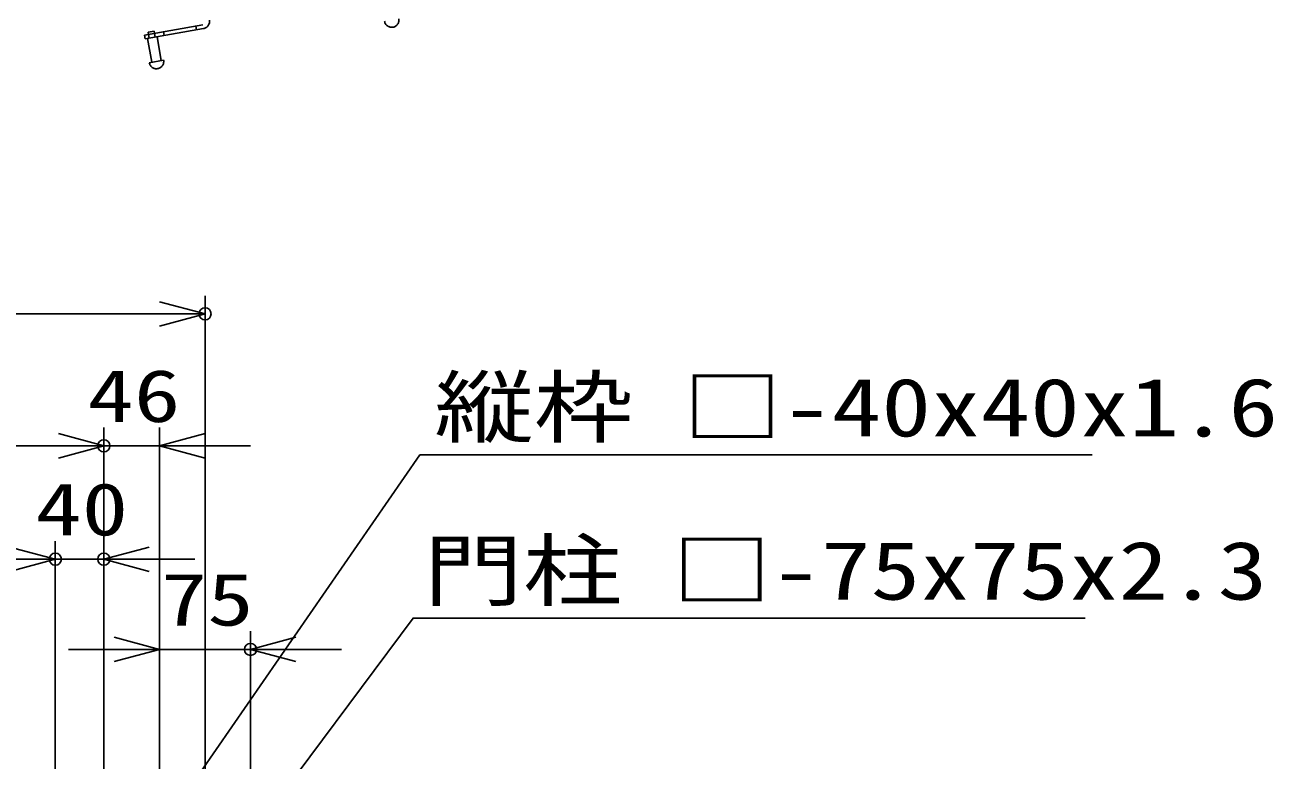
# Model space of a CAD drawing. Units: millimetres, scale not verified. Extents: x -6301 to 6299, y -4454 to 4456.
# Drawn here: x 2431 to 3460, y 1484 to 2091 of the extents above; entities that cross this region are included whole.
import ezdxf
from ezdxf.enums import TextEntityAlignment as Align

# ---------------------------------------------------------------- set-up
doc = ezdxf.new("R2010")
doc.units = ezdxf.units.MM
doc.header["$LTSCALE"] = 20
doc.header["$PDMODE"] = 32
doc.header["$PDSIZE"] = 10
doc.linetypes.add('DASHED', pattern=[7.5, 6, -1.5])
doc.layers.add('0-3_0', color=7, linetype='Continuous', lineweight=25)
doc.layers.add('0-D_LAYER12', color=3, linetype='Continuous', lineweight=25)
doc.layers.add('0-4_DEFPOINTS', color=7, linetype='Continuous')
doc.styles.add('ＭＳ ゴシック', font='')
doc.styles.get('ＭＳ ゴシック').set_extended_font_data('MS Gothic')

# ---------------------------------------------------------------- blocks, each defined once
blk = doc.blocks.new('_Open30')
at = {"layer": '0-3_0', "color": 2}
blk.add_line((0, 0), (-20, 0), dxfattribs=at)
blk.add_lwpolyline([(-20, 5.36), (0, 0), (-20, -5.36)], dxfattribs=at)

msp = doc.modelspace()

# ---------------------------------------------------------------- linework, layer by layer
at = {"layer": '0-3_0', "color": 3, "linetype": 'DASHED'}
for p, q in [((2529.12, 2082.24), (2577.37, 2090.75)), ((2529.12, 2082.24), (2577.37, 2090.75)), ((2571.99, 2086.76), (2571.47, 2089.71)), ((2571.99, 2086.76), (2571.47, 2089.71)), ((2529.64, 2079.29), (2529.12, 2082.24)), ((2529.64, 2079.29), (2529.12, 2082.24)), ((2529.64, 2079.29), (2577.89, 2087.8)), ((2529.64, 2079.29), (2577.89, 2087.8)), ((2531.61, 2079.64), (2535.08, 2059.94)), ((2531.61, 2079.64), (2535.08, 2059.94)), ((2532.22, 2084.82), (2537.14, 2085.69)), ((2532.22, 2084.82), (2537.14, 2085.69)), ((2532.22, 2084.82), (2532.57, 2082.85)), ((2532.22, 2084.82), (2532.57, 2082.85)), ((2532.57, 2082.85), (2533.09, 2079.9)), ((2532.57, 2082.85), (2533.09, 2079.9)), ((2537.14, 2085.69), (2537.49, 2083.72)), ((2537.14, 2085.69), (2537.49, 2083.72)), ((2537.49, 2083.72), (2538.01, 2080.76)), ((2537.49, 2083.72), (2538.01, 2080.76)), ((2539.49, 2081.03), (2542.96, 2061.33)), ((2539.49, 2081.03), (2542.96, 2061.33)), ((2545.4, 2082.07), (2544.88, 2085.02)), ((2545.4, 2082.07), (2544.88, 2085.02)), ((2533.11, 2059.59), (2544.93, 2061.68)), ((2533.11, 2059.59), (2544.93, 2061.68))]:
    msp.add_line(p, q, dxfattribs=at)
at = {"layer": '0-3_0', "color": 1}
for p, q in [((2579.11, 1389.64), (2579.11, 1867.41)), ((2495.61, 1383.21), (2495.61, 1758.6)), ((2495.61, 1383.21), (2495.61, 1758.6)), ((2541.61, 1359.62), (2541.61, 1758.6)), ((2455.61, 1383.21), (2455.61, 1665.1)), ((2455.61, 1383.21), (2455.61, 1665.1)), ((2495.61, 1383.21), (2495.61, 1665.1)), ((2541.61, 1359.62), (2541.61, 1590.69)), ((2616.61, 1359.62), (2616.61, 1590.69))]:
    msp.add_line(p, q, dxfattribs=at)
at = {"layer": '0-3_0', "color": 2}
for p, q in [((616.61, 1852.41), (2541.61, 1852.41)), ((2458.11, 1743.6), (1621.61, 1743.6)), ((2458.11, 1743.6), (2420.61, 1743.6)), ((2541.61, 1743.6), (2495.61, 1743.6)), ((2579.11, 1743.6), (2616.61, 1743.6)), ((2455.61, 1650.1), (2495.61, 1650.1)), ((2533.11, 1650.1), (2570.61, 1650.1)), ((2504.11, 1575.69), (2466.61, 1575.69)), ((2541.61, 1575.69), (2616.61, 1575.69)), ((2654.11, 1575.69), (2691.61, 1575.69))]:
    msp.add_line(p, q, dxfattribs=at)
at = {"layer": '0-3_0', "color": 3, "linetype": 'DASHED'}
for centre, start in [((2576.85, 2093.71), 280), ((2576.85, 2093.71), 280), ((2733.03, 2094.84), 190), ((2733.03, 2094.84), 190), ((2539.02, 2060.63), 190), ((2539.02, 2060.63), 190)]:
    msp.add_arc(centre, 6, start, 10, dxfattribs=at)
at = {"layer": '0-4_DEFPOINTS'}
for p in [(2579.11, 1852.41), (2495.61, 1743.6), (2455.61, 1650.1), (2495.61, 1650.1), (2616.61, 1575.69)]:
    msp.add_point(p, dxfattribs=at)
at = {"layer": '0-D_LAYER12', "color": 7}
for points in [[(3310.61, 1736.17), (2756.27, 1736.17), (2497.76, 1362.35)], [(3305.02, 1601.55), (2750.68, 1601.55), (2580.32, 1372.64)]]:
    msp.add_lwpolyline(points, dxfattribs=at)

# ---------------------------------------------------------------- block references
at = {"layer": '0-3_0', "xscale": 1.875, "yscale": 1.875}
for p in [(2579.11, 1852.41), (2495.61, 1743.6), (2495.61, 1743.6), (2455.61, 1650.1), (2455.61, 1650.1), (2541.61, 1575.69)]:
    msp.add_blockref('_Open30', p, dxfattribs=at)
at = {"layer": '0-3_0', "xscale": 1.875, "yscale": 1.875, "rotation": 180}
for p in [(2541.61, 1743.6), (2495.61, 1650.1), (2616.61, 1575.69)]:
    msp.add_blockref('_Open30', p, dxfattribs=at)

# ---------------------------------------------------------------- texts
at = {"layer": '0-3_0', "color": 3, "style": 'ＭＳ ゴシック', "width": 1.3}
for s, p in [('46', (2482.19, 1750.27)), ('40', (2439.18, 1656.77)), ('75', (2542.69, 1582.36))]:
    msp.add_text(s, height=43.26, dxfattribs=at).set_placement(p, align=Align.BOTTOM_LEFT)
at = {"layer": '0-D_LAYER12', "style": 'ＭＳ ゴシック', "width": 1.25}
for s, p in [('縦枠 □-40x40x1.6', (2768.27, 1736.92)), ('門柱 □-75x75x2.3', (2759.35, 1602.3))]:
    msp.add_text(s, height=48.09, dxfattribs=at).set_placement(p, align=Align.BOTTOM_LEFT)

doc.saveas('drawing.dxf')
